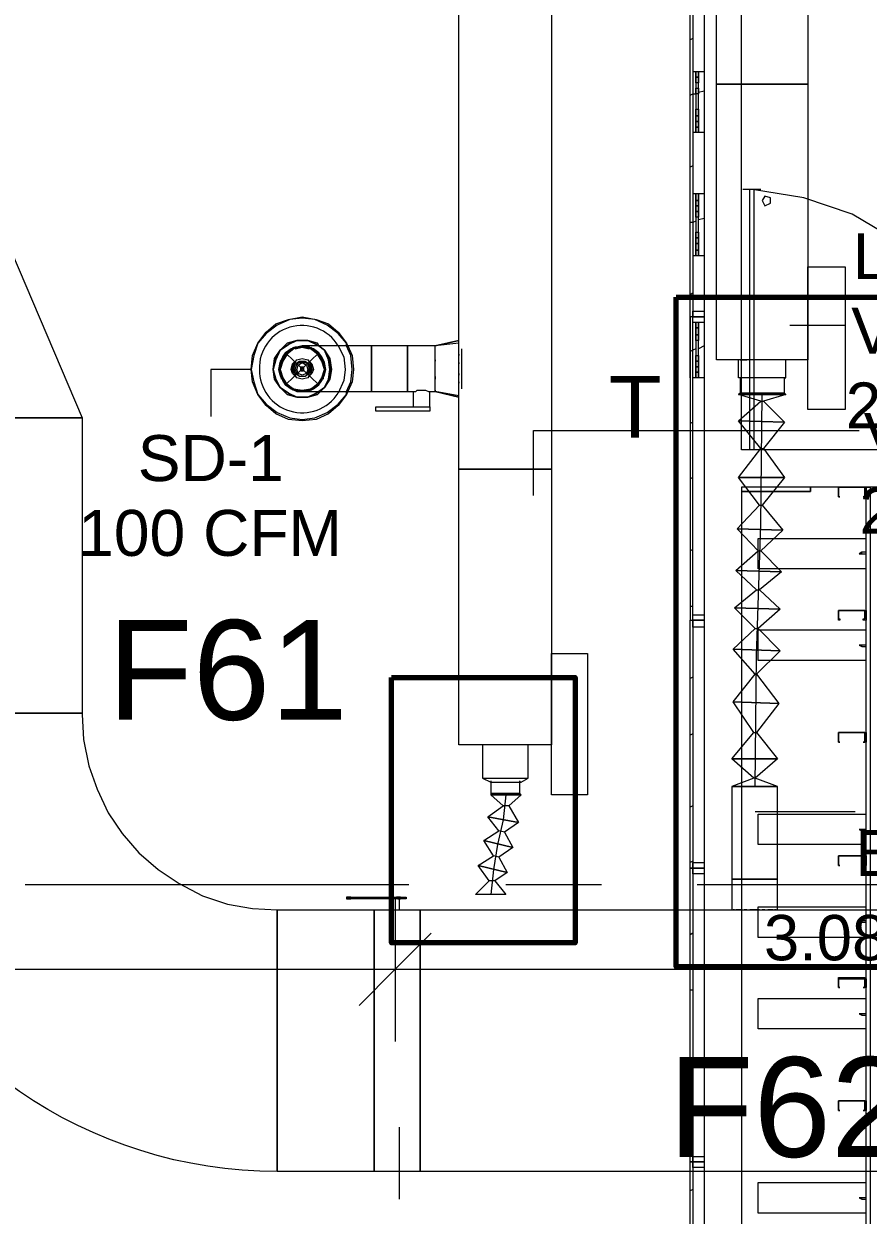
# Model space of a CAD drawing. Header units: metres. Extents: x -2 to 237, y -8 to 52.
# Drawn here: x 28.652 to 31.447, y 13.52 to 17.464 of the extents above; entities that cross this region are included whole.
import ezdxf

# ---------------------------------------------------------------- set-up
doc = ezdxf.new("R2010")
doc.units = ezdxf.units.M
doc.layers.add('HVAC - Ductos', color=5, linetype='Continuous', lineweight=0)
doc.layers.add('PDF2_Text', color=7, linetype='Continuous', lineweight=0)
doc.layers.add('PDF2_Geometry', color=7, linetype='Continuous', lineweight=0, true_color=0xaaaaaa)
doc.styles.add('PDF ArialUnicodeMS-Bold-Identity-H', font='arial.ttf')
doc.styles.add('PDF Helvetica', font='')
doc.styles.get('PDF Helvetica').set_extended_font_data('Helvetica')

msp = doc.modelspace()

# ---------------------------------------------------------------- linework, layer by layer
at = {"layer": 'HVAC - Ductos', "lineweight": 0}
for points in [[(31.2477, 19.9656), (31.2477, 17.2643), (30.945, 17.2643), (30.945, 19.9656)], [(30.945, 16.3517), (30.945, 17.2643), (31.2477, 17.2643), (31.2477, 16.3517)], [(31.3715, 16.1866), (31.2477, 16.1866), (31.2477, 16.6589), (31.3715, 16.6589)], [(29.4774, 16.3195), (29.4819, 16.3563), (29.5003, 16.3838), (29.5233, 16.4067), (29.5553, 16.4159), (29.5921, 16.4159), (29.6242, 16.4067), (29.6287, 16.3975), (29.6196, 16.4021), (29.5921, 16.4159), (29.5553, 16.4159), (29.5279, 16.4021), (29.5003, 16.3838), (29.4865, 16.3517), (29.4774, 16.3195), (29.4865, 16.2875), (29.5003, 16.26), (29.5279, 16.2416), (29.5553, 16.2278), (29.5921, 16.2278), (29.6196, 16.2416), (29.6287, 16.2462), (29.6196, 16.2416), (29.5921, 16.2278), (29.5553, 16.2278), (29.5279, 16.2416), (29.5003, 16.26), (29.4865, 16.2875), (29.4774, 16.3195), (29.4865, 16.3517), (29.5003, 16.3838), (29.5279, 16.4021), (29.5553, 16.4159), (29.5921, 16.4159), (29.6196, 16.4021), (29.6287, 16.3975), (29.6242, 16.4067), (29.5921, 16.4159), (29.5553, 16.4159), (29.5233, 16.4067), (29.5003, 16.3838), (29.4819, 16.3563), (29.4774, 16.3195), (29.4819, 16.2875), (29.5003, 16.26), (29.5233, 16.237), (29.5553, 16.2278), (29.5921, 16.2278), (29.6242, 16.237), (29.6287, 16.2416), (29.6242, 16.237), (29.5921, 16.2278), (29.5553, 16.2278), (29.5233, 16.237), (29.5003, 16.26), (29.4819, 16.2875)], [(29.6425, 16.3012), (29.6379, 16.2829), (29.6242, 16.2691), (29.6104, 16.2554), (29.5921, 16.2508), (29.5737, 16.2462), (29.5553, 16.2508), (29.537, 16.2554), (29.5233, 16.2691), (29.5095, 16.2829), (29.5003, 16.3012), (29.5003, 16.3195), (29.5003, 16.3425), (29.5095, 16.3563), (29.5233, 16.3746), (29.537, 16.3838), (29.5553, 16.3929), (29.5737, 16.3929), (29.5921, 16.3929), (29.6104, 16.3838), (29.6242, 16.3746), (29.6379, 16.3563), (29.6425, 16.3425), (29.6471, 16.3195)], [(29.6654, 16.3563), (29.6471, 16.3838), (29.6287, 16.3975), (29.6471, 16.3838)], [(29.6287, 16.3975), (29.6471, 16.3838)], [(29.6608, 16.2875), (29.6654, 16.3195), (29.6608, 16.3517), (29.6471, 16.3838), (29.6608, 16.3517), (29.6654, 16.3195), (29.6608, 16.2875), (29.6471, 16.26), (29.6287, 16.2462), (29.6471, 16.26)], [(29.9223, 16.2462), (29.9223, 16.2554), (29.9223, 16.2691), (29.9223, 16.2829), (29.9223, 16.3012), (29.9223, 16.3195), (29.9223, 16.3425), (29.9223, 16.3609), (29.9223, 16.3746), (29.9223, 16.3884), (29.9223, 16.3929), (29.9223, 16.3975), (29.803, 16.3975), (29.803, 16.3929), (29.803, 16.3884), (29.803, 16.3746), (29.803, 16.3609), (29.803, 16.3425), (29.803, 16.3195), (29.803, 16.3012), (29.803, 16.2829), (29.803, 16.2691), (29.803, 16.2554), (29.803, 16.2462)], [(29.6058, 16.3058), (29.5921, 16.2921), (29.5737, 16.2875), (29.5553, 16.2921), (29.5416, 16.3058), (29.537, 16.3195), (29.5416, 16.3379), (29.5553, 16.3517), (29.5737, 16.3563), (29.5921, 16.3517), (29.6058, 16.3379), (29.6104, 16.3195)], [(29.6012, 16.3058), (29.5921, 16.2921), (29.5737, 16.2875), (29.5553, 16.2921), (29.5462, 16.3058), (29.5416, 16.3195), (29.5462, 16.3379), (29.5553, 16.3517), (29.5737, 16.3563), (29.5921, 16.3517), (29.6012, 16.3379), (29.6058, 16.3195)], [(29.5967, 16.3058), (29.5829, 16.2966), (29.5645, 16.2966), (29.5507, 16.3058), (29.5462, 16.3195), (29.5507, 16.3379), (29.5645, 16.3471), (29.5829, 16.3471), (29.5967, 16.3379), (29.6012, 16.3195)], [(29.5921, 16.3058), (29.5829, 16.2966), (29.5645, 16.2966), (29.5553, 16.3058), (29.5507, 16.3195), (29.5553, 16.3379), (29.5645, 16.3425), (29.5829, 16.3425), (29.5921, 16.3379), (29.5967, 16.3195)], [(29.5875, 16.3058), (29.5737, 16.3012), (29.5599, 16.3058), (29.5553, 16.3195), (29.5599, 16.3333), (29.5737, 16.3425), (29.5875, 16.3333), (29.5921, 16.3195)], [(29.5691, 16.3241), (29.5691, 16.3195), (29.5691, 16.3287), (29.5783, 16.3287), (29.5783, 16.3195), (29.5783, 16.3241)], [(29.6654, 16.2875), (29.6471, 16.26), (29.6287, 16.2416), (29.6471, 16.26), (29.6654, 16.2875), (29.67, 16.3195), (29.6654, 16.3563), (29.67, 16.3195)], [(30.014, 16.3517), (30.014, 16.3471)], [(29.5783, 16.3149), (29.5783, 16.3195), (29.5783, 16.3149), (29.5691, 16.3149), (29.5691, 16.3195), (29.5691, 16.3149)], [(30.014, 16.2966), (30.014, 16.2921), (30.014, 16.2875), (30.014, 16.2921)], [(31.023, 16.2416), (31.0321, 16.2416), (31.0459, 16.2416), (31.0597, 16.2416), (31.078, 16.2416), (31.0963, 16.2416), (31.1147, 16.2416), (31.133, 16.2416), (31.1514, 16.2416), (31.1605, 16.2416), (31.1697, 16.2416), (31.1605, 16.2416), (31.1514, 16.2416), (31.133, 16.2416), (31.1147, 16.2416), (31.0963, 16.2416), (31.078, 16.2416), (31.0597, 16.2416), (31.0459, 16.2416), (31.0321, 16.2416)], [(29.8168, 16.182), (29.8168, 16.1958), (29.9956, 16.1958), (29.9956, 16.182)], [(30.092, 15.0767), (30.092, 15.9893), (30.3992, 15.9893), (30.3992, 15.0767)], [(30.5185, 14.9116), (30.3992, 14.9116), (30.3992, 15.3794), (30.5185, 15.3794)], [(27.3173, 15.1822), (28.8445, 15.1822)], [(30.1975, 14.9162), (30.202, 14.9162), (30.2112, 14.9162), (30.2204, 14.9162), (30.2341, 14.9162), (30.2479, 14.9162), (30.2571, 14.9162), (30.2708, 14.9162), (30.28, 14.9162), (30.2892, 14.9162), (30.2938, 14.9162), (30.2892, 14.9162), (30.28, 14.9162), (30.2708, 14.9162), (30.2571, 14.9162), (30.2479, 14.9162), (30.2341, 14.9162), (30.2204, 14.9162), (30.2112, 14.9162), (30.202, 14.9162)], [(30.9954, 14.9391), (31.0046, 14.9391), (31.0184, 14.9391), (31.0321, 14.9391), (31.0505, 14.9391), (31.0734, 14.9391), (31.0918, 14.9391), (31.1101, 14.9391), (31.1239, 14.9391), (31.1376, 14.9391), (31.1468, 14.9391), (31.1376, 14.9391), (31.1239, 14.9391), (31.1101, 14.9391), (31.0918, 14.9391), (31.0734, 14.9391), (31.0505, 14.9391), (31.0321, 14.9391), (31.0184, 14.9391), (31.0046, 14.9391)], [(29.8122, 13.6641), (29.4911, 13.6641), (29.4911, 14.5309), (29.8122, 14.5309)], [(29.9635, 13.6641), (29.8122, 13.6641), (29.8122, 14.5309), (29.9635, 14.5309)], [(34.9029, 13.6641), (29.9635, 13.6641), (29.9635, 14.5309), (34.9029, 14.5309)]]:
    msp.add_lwpolyline(points, close=True, dxfattribs=at)
for points in [[(30.092, 16.3884), (30.092, 18.2733), (30.3992, 18.2733), (30.3212, 18.4568), (30.358, 18.3696)], [(30.1332, 18.3696), (30.1699, 18.4568), (30.092, 18.2733), (30.3992, 18.2733), (30.3992, 15.9893), (30.092, 15.9893), (30.092, 16.2554)], [(29.725, 16.2462), (29.7204, 16.237), (29.693, 16.2004), (29.6608, 16.1728), (29.6196, 16.1544), (29.5737, 16.1498), (29.5279, 16.1544), (29.4865, 16.1728), (29.4545, 16.2004), (29.427, 16.237), (29.4086, 16.2783), (29.404, 16.3195), (29.4086, 16.3655), (29.427, 16.4067), (29.4545, 16.4434), (29.4865, 16.4709), (29.5279, 16.4847), (29.5737, 16.4938), (29.6196, 16.4847), (29.6608, 16.4709), (29.693, 16.4434), (29.7204, 16.4067), (29.725, 16.3975)], [(29.7204, 16.3975), (29.7204, 16.4067), (29.693, 16.4388), (29.6562, 16.4663), (29.615, 16.4847), (29.5737, 16.4892), (29.5324, 16.4847), (29.4911, 16.4663), (29.4545, 16.4388), (29.427, 16.4067), (29.4132, 16.3655), (29.404, 16.3195), (29.4132, 16.2783), (29.427, 16.237), (29.4545, 16.2049), (29.4911, 16.1774), (29.5324, 16.159), (29.5737, 16.1544), (29.615, 16.159), (29.6562, 16.1774), (29.693, 16.2049), (29.7204, 16.237), (29.7204, 16.2462)], [(31.1881, 16.4663), (31.3715, 16.4663)], [(30.092, 16.4159), (30.014, 16.3975), (30.092, 16.4159)], [(30.092, 16.4113), (30.092, 16.4159)], [(29.5737, 16.2462), (29.5783, 16.2462), (29.5967, 16.2462), (29.6287, 16.2462), (29.67, 16.2462), (29.7159, 16.2462), (29.7663, 16.2462), (29.803, 16.2462), (29.803, 16.2554), (29.803, 16.2691), (29.803, 16.2829), (29.803, 16.3012), (29.803, 16.3195), (29.803, 16.3425), (29.803, 16.3609), (29.803, 16.3746), (29.803, 16.3884), (29.803, 16.3929), (29.803, 16.3975), (29.748, 16.3975), (29.6976, 16.3975), (29.6516, 16.3975), (29.615, 16.3975), (29.5921, 16.3975), (29.5783, 16.3975), (29.5737, 16.3975), (29.5783, 16.3975), (29.5737, 16.3975), (29.5553, 16.3929), (29.537, 16.3884), (29.5187, 16.3746), (29.5095, 16.3609), (29.5003, 16.3425), (29.4957, 16.3195), (29.5003, 16.3012), (29.5095, 16.2829), (29.5187, 16.2691), (29.537, 16.2554), (29.5553, 16.2462), (29.5737, 16.2462), (29.5783, 16.2462), (29.5737, 16.2462), (29.5553, 16.2462), (29.537, 16.2554), (29.5187, 16.2691), (29.5095, 16.2829), (29.5003, 16.3012), (29.4957, 16.3195), (29.5003, 16.3425), (29.5095, 16.3609), (29.5187, 16.3746), (29.537, 16.3884), (29.5553, 16.3929), (29.5737, 16.3975)], [(29.6425, 16.3517), (29.6425, 16.3471), (29.6471, 16.3195), (29.6379, 16.3471), (29.6242, 16.3701), (29.6012, 16.3884), (29.5737, 16.3929), (29.5462, 16.3884), (29.5233, 16.3701), (29.5095, 16.3471), (29.5003, 16.3195), (29.5095, 16.2921), (29.5233, 16.2691), (29.5462, 16.2554), (29.5737, 16.2508), (29.6012, 16.2554), (29.6242, 16.2691), (29.6379, 16.2921), (29.6471, 16.3195), (29.6425, 16.2966), (29.6425, 16.2921), (29.6425, 16.2875)], [(29.5095, 16.3517), (29.5233, 16.3746), (29.5416, 16.3884)], [(29.5416, 16.3884), (29.5462, 16.3929)], [(29.5507, 16.3884), (29.5737, 16.3929), (29.5967, 16.3884)], [(29.5783, 16.2462), (29.5921, 16.2462), (29.6104, 16.2554), (29.6287, 16.2691), (29.6379, 16.2829), (29.6471, 16.3012), (29.6516, 16.3195), (29.6471, 16.3425), (29.6379, 16.3609), (29.6287, 16.3746), (29.6104, 16.3884), (29.5921, 16.3929), (29.5783, 16.3975)], [(29.6012, 16.3929), (29.6058, 16.3884), (29.6242, 16.3746), (29.6379, 16.3517)], [(29.693, 16.3975), (29.7113, 16.3609), (29.7159, 16.3195), (29.7113, 16.2829), (29.693, 16.2416)], [(29.7204, 16.2462), (29.7342, 16.2783), (29.7388, 16.3195), (29.7342, 16.3655), (29.7204, 16.3975)], [(29.725, 16.3975), (29.7388, 16.3655), (29.7434, 16.3195), (29.7388, 16.2783), (29.725, 16.2462)], [(30.092, 16.2508), (30.092, 16.2691), (30.092, 16.2875), (30.092, 16.3104), (30.092, 16.3333), (30.092, 16.3563), (30.092, 16.3746), (30.092, 16.3929), (30.092, 16.4067), (30.014, 16.3975), (29.9223, 16.3975), (29.9223, 16.3929), (29.9223, 16.3884), (29.9223, 16.3746), (29.9223, 16.3609), (29.9223, 16.3425), (29.9223, 16.3195), (29.9223, 16.3012), (29.9223, 16.2829), (29.9223, 16.2691), (29.9223, 16.2554), (29.9223, 16.2462), (29.9406, 16.2462), (29.9406, 16.1958)], [(29.9452, 16.1958), (29.9498, 16.1958), (29.9544, 16.1958), (29.9635, 16.1958), (29.9681, 16.1958), (29.9773, 16.1958), (29.9819, 16.1958), (29.9865, 16.1958), (29.9911, 16.1958), (29.9956, 16.1958), (29.9956, 16.2462), (30.014, 16.2462), (30.014, 16.2508), (30.014, 16.2462), (30.014, 16.2508), (30.014, 16.2554), (30.014, 16.2691), (30.014, 16.2829), (30.014, 16.3012), (30.014, 16.3195), (30.014, 16.3425), (30.014, 16.3609), (30.014, 16.3746), (30.014, 16.3884), (30.014, 16.3929), (30.014, 16.3975)], [(30.092, 16.3701), (30.092, 16.3655)], [(30.1011, 16.3884), (30.1011, 16.3746), (30.1011, 16.3563), (30.1011, 16.3333), (30.1011, 16.3104), (30.1011, 16.2875), (30.1011, 16.2691), (30.1011, 16.2554)], [(29.5003, 16.3471), (29.5049, 16.3517)], [(29.5049, 16.2966), (29.5003, 16.3195), (29.5049, 16.3471)], [(30.092, 16.3425), (30.092, 16.3379)], [(31.0184, 16.237), (31.0275, 16.237), (31.0413, 16.237), (31.0688, 16.237), (31.0963, 16.237), (31.1239, 16.237), (31.1514, 16.237), (31.1651, 16.237), (31.1743, 16.237), (31.1697, 16.2416), (31.1651, 16.2416), (31.1514, 16.2416), (31.1239, 16.2416), (31.0963, 16.2416), (31.0688, 16.2416), (31.0459, 16.2416), (31.0275, 16.2416), (31.023, 16.2416), (31.0275, 16.2416), (31.0459, 16.2416), (31.0688, 16.2416), (31.0963, 16.2416), (31.1239, 16.2416), (31.1514, 16.2416), (31.1651, 16.2416), (31.1697, 16.2416), (31.1697, 16.2921), (31.1743, 16.2921), (31.1697, 16.2921), (31.1605, 16.2921), (31.1514, 16.2921), (31.133, 16.2921), (31.1147, 16.2921), (31.0963, 16.2921), (31.078, 16.2921), (31.0597, 16.2921), (31.0413, 16.2921), (31.0321, 16.2921), (31.023, 16.2921), (31.0184, 16.2921), (31.0184, 16.3517)], [(31.023, 16.3517), (31.0275, 16.3517), (31.0367, 16.3517), (31.0459, 16.3517)], [(31.1743, 16.2921), (31.1743, 16.3517), (31.1697, 16.3517), (31.1605, 16.3517), (31.1514, 16.3517), (31.133, 16.3517), (31.1147, 16.3517), (31.0963, 16.3517), (31.078, 16.3517), (31.0642, 16.3517), (31.0505, 16.3517)], [(29.404, 16.3195), (29.271, 16.3195), (29.271, 16.1636)], [(29.5049, 16.2875), (29.5049, 16.2921), (29.5003, 16.2966)], [(29.5416, 16.2554), (29.5233, 16.2691), (29.5095, 16.2921)], [(30.092, 16.3058), (30.092, 16.3012)], [(31.023, 16.2921), (31.023, 16.2416), (31.0184, 16.237), (31.0275, 16.237), (31.0413, 16.237), (31.0688, 16.237), (31.0963, 16.237), (31.1239, 16.237), (31.1514, 16.237), (31.1651, 16.237), (31.1743, 16.237)], [(31.1605, 16.2921), (31.1514, 16.2921), (31.133, 16.2921), (31.1147, 16.2921), (31.0963, 16.2921), (31.078, 16.2921), (31.0597, 16.2921), (31.0459, 16.2921)], [(29.5462, 16.2508), (29.5416, 16.2508)], [(29.5967, 16.2508), (29.5737, 16.2462), (29.5507, 16.2508)], [(29.6058, 16.2508), (29.6012, 16.2508)], [(29.6379, 16.2875), (29.6242, 16.2691), (29.6058, 16.2554)], [(29.9406, 16.2462), (29.9452, 16.2462), (29.9498, 16.2462), (29.9544, 16.2508), (29.9635, 16.2508), (29.9727, 16.2508), (29.9819, 16.2508), (29.9911, 16.2462), (29.9956, 16.2462)], [(30.092, 16.2783), (30.092, 16.2737)], [(30.092, 16.2324), (30.014, 16.2462), (30.092, 16.2278), (30.092, 16.2324), (30.092, 16.237), (30.092, 16.2462)], [(30.092, 16.2278), (30.014, 16.2462)], [(31.0918, 16.2141), (31.0184, 16.237), (31.1743, 16.237), (31.1009, 16.2141), (31.1697, 16.1453), (31.0184, 16.1498), (31.0918, 16.2141), (31.1009, 16.2141)], [(31.0734, 14.9391), (31.078, 15.3702), (31.0918, 15.8059), (31.0963, 16.237)], [(31.0918, 16.0581), (31.0184, 16.1498), (31.1697, 16.1453), (31.1009, 16.0581), (31.1697, 15.9618), (31.0184, 15.9618), (31.0918, 16.0581), (31.1009, 16.0581)], [(30.3396, 15.9022), (30.3396, 16.1178), (31.4174, 16.1178)], [(31.0872, 15.8701), (31.0184, 15.9618), (31.1697, 15.9618), (31.0963, 15.8701), (31.1651, 15.7876), (31.0138, 15.7921), (31.0872, 15.8701), (31.0963, 15.8701)], [(31.0826, 15.7187), (31.0138, 15.7921), (31.1651, 15.7876), (31.0918, 15.7187), (31.1605, 15.65), (31.0092, 15.6546), (31.0826, 15.7187), (31.0918, 15.7187)], [(31.078, 15.5904), (31.0092, 15.6546), (31.1605, 15.65), (31.0872, 15.5904), (31.156, 15.5262), (31.0046, 15.5307), (31.078, 15.5904), (31.0872, 15.5904)], [(31.0734, 15.4619), (31.0046, 15.5307), (31.156, 15.5262), (31.0826, 15.4619), (31.156, 15.3885), (31, 15.3931), (31.0734, 15.4619), (31.0826, 15.4619)], [(31.0734, 15.3106), (31, 15.3931), (31.156, 15.3885), (31.078, 15.3106), (31.1514, 15.2142), (31, 15.2188), (31.0734, 15.3106), (31.078, 15.3106)], [(31.0688, 15.1179), (31, 15.2188), (31.1514, 15.2142), (31.078, 15.1179), (31.1468, 15.0308), (30.9954, 15.0308), (31.0688, 15.1179), (31.078, 15.1179)], [(30.2983, 14.9528), (30.3212, 14.9666), (30.3212, 15.0767), (30.3121, 15.0767), (30.2983, 15.0767), (30.2846, 15.0767), (30.2663, 15.0767), (30.2479, 15.0767), (30.2249, 15.0767), (30.2066, 15.0767), (30.1929, 15.0767), (30.1791, 15.0767), (30.1745, 15.0767), (30.1699, 15.0767), (30.1699, 14.9666), (30.1975, 14.9528), (30.2066, 14.9528), (30.2249, 14.9528), (30.2479, 14.9528), (30.2708, 14.9528), (30.2846, 14.9528), (30.2938, 14.9528), (30.2983, 14.9528), (30.2938, 14.9528)], [(31.0688, 14.9666), (30.9954, 15.0308), (31.1468, 15.0308), (31.0734, 14.9666), (31.0688, 14.9666), (30.9954, 14.9391), (30.9954, 14.6318), (31.0046, 14.6318), (31.0184, 14.6318), (31.0321, 14.6318), (31.0505, 14.6318), (31.0734, 14.6318), (31.0918, 14.6318), (31.1101, 14.6318), (31.1239, 14.6318), (31.1376, 14.6318), (31.1468, 14.6318), (31.1468, 14.9391), (30.9954, 14.9391), (31.1468, 14.9391), (31.0734, 14.9666)], [(30.1699, 14.9666), (30.1745, 14.9666), (30.1791, 14.9666), (30.1929, 14.9666), (30.2066, 14.9666), (30.2249, 14.9666), (30.2479, 14.9666), (30.2663, 14.9666), (30.2846, 14.9666), (30.2983, 14.9666), (30.3121, 14.9666), (30.3212, 14.9666)], [(30.1975, 14.9574), (30.1975, 14.9162), (30.1975, 14.9116), (30.2983, 14.9116), (30.2938, 14.9162), (30.2892, 14.9162), (30.2754, 14.9162), (30.2571, 14.9162), (30.2341, 14.9162), (30.2158, 14.9162), (30.202, 14.9162), (30.1975, 14.9162), (30.202, 14.9162), (30.2158, 14.9162), (30.2341, 14.9162), (30.2571, 14.9162), (30.2754, 14.9162), (30.2892, 14.9162), (30.2938, 14.9162), (30.2938, 14.9574)], [(30.2571, 14.8749), (30.2892, 14.8199), (30.1883, 14.8382), (30.2387, 14.8749), (30.1975, 14.9116), (30.202, 14.9116), (30.2158, 14.9116), (30.2341, 14.9116), (30.2571, 14.9116), (30.28, 14.9116), (30.2938, 14.9116), (30.2983, 14.9116), (30.2938, 14.9116), (30.28, 14.9116), (30.2571, 14.9116), (30.2341, 14.9116), (30.2158, 14.9116), (30.202, 14.9116), (30.1975, 14.9116), (30.2983, 14.9116), (30.2571, 14.8749), (30.2387, 14.8749)], [(30.2479, 14.9116), (30.2387, 14.8291), (30.2204, 14.7465), (30.2066, 14.6639), (30.1975, 14.5814)], [(30.2433, 14.7877), (30.2708, 14.7373), (30.1745, 14.7603), (30.2249, 14.7923), (30.1883, 14.8382), (30.2892, 14.8199), (30.2433, 14.7877), (30.2249, 14.7923)], [(31.0734, 14.8565), (31.4036, 14.8565)], [(30.2249, 14.7052), (30.2525, 14.6548), (30.1561, 14.6777), (30.2066, 14.7098), (30.1745, 14.7603), (30.2708, 14.7373), (30.2249, 14.7052), (30.2066, 14.7098)], [(30.2112, 14.6272), (30.2479, 14.5814), (30.147, 14.5814), (30.1929, 14.6272), (30.1561, 14.6777), (30.2525, 14.6548), (30.2112, 14.6272), (30.1929, 14.6272)], [(31.1468, 14.5309), (31.1468, 14.6318), (31.1376, 14.6318), (31.1239, 14.6318), (31.1101, 14.6318), (31.0918, 14.6318), (31.0734, 14.6318), (31.0505, 14.6318), (31.0321, 14.6318), (31.0184, 14.6318), (31.0046, 14.6318), (30.9954, 14.6318), (30.9954, 14.5309)], [(29.881, 14.5722), (29.881, 14.3337), (29.881, 14.0952)], [(31.0046, 14.5309), (31, 14.5309)], [(31.0275, 14.5309), (31.023, 14.5309), (31.0184, 14.5309), (31.0138, 14.5309), (31.0092, 14.5309)], [(31.0459, 14.5309), (31.0367, 14.5309)], [(31.0872, 14.5309), (31.0734, 14.5309), (31.0551, 14.5309)], [(31.1055, 14.5309), (31.0963, 14.5309)], [(31.133, 14.5309), (31.1239, 14.5309), (31.1193, 14.5309), (31.1147, 14.5309)], [(31.1422, 14.5309), (31.1376, 14.5309)], [(30.0002, 14.453), (29.881, 14.3337), (29.7617, 14.2145)], [(25.8909, 14.3337), (29.881, 14.3337), (33.1968, 14.3337)], [(29.8947, 13.8109), (29.8947, 13.5724)]]:
    msp.add_lwpolyline(points, dxfattribs=at)
for points in [[(28.6106, 16.7094), (28.8445, 16.159), (27.3173, 16.159), (28.8445, 16.159), (28.8445, 15.1822), (28.8445, 15.1776), (28.8491, 15.0951), (28.8674, 15.0079), (28.8949, 14.93), (28.9316, 14.852), (28.9775, 14.7831), (29.0325, 14.719), (29.0968, 14.6639), (29.1656, 14.618), (29.2435, 14.5768), (29.326, 14.5493), (29.4086, 14.5355), (29.4911, 14.5309), (29.4911, 13.6641, -0.310307), (28.0832, 14.6318, -0.307661)], [(29.693, 16.3975, 0.771372), (29.4316, 16.3195, 0.753088), (29.693, 16.2416)]]:
    msp.add_lwpolyline(points, format="xyb", dxfattribs=at)
at = {"layer": 'PDF2_Geometry', "lineweight": 0}
for points in [[(34.5819, 21.7543), (34.5819, 17.512), (34.5957, 17.512), (34.5957, 21.7543), (34.6874, 21.7543), (34.6874, 17.512), (34.5957, 17.512), (34.5957, 21.7543), (34.5819, 21.7543), (34.5819, 17.512), (34.5819, 16.0535), (31.0275, 16.0535), (31.0275, 17.512), (31.0275, 21.7543), (31.0275, 17.512), (30.9037, 17.512), (30.9037, 11.8342), (30.867, 11.8342), (30.867, 11.8158), (30.867, 11.7975), (30.9037, 11.7975), (30.867, 11.7975), (30.867, 11.3801), (30.867, 11.2059)], [(30.8578, 16.2921), (30.8578, 16.4938), (30.8578, 15.4894), (30.867, 15.4894), (30.867, 16.4938), (30.8578, 16.4938), (30.8578, 17.512), (30.8578, 18.4247), (30.867, 18.4247), (30.867, 17.512), (30.8578, 17.512), (30.8578, 18.4247), (30.867, 18.4247)], [(30.8578, 17.512), (30.867, 17.512), (30.867, 16.4938), (30.8578, 16.4938)], [(30.867, 17.4157), (30.8578, 17.4111)], [(30.8578, 17.1038), (30.8578, 17.3056)], [(30.867, 17.3056), (30.8762, 17.3056), (30.8762, 17.1038), (30.867, 17.1038)], [(30.9037, 17.1038), (30.8854, 17.1038), (30.8854, 17.3056), (30.9037, 17.3056)], [(30.8578, 17.2277), (30.867, 17.2322), (30.8762, 17.2322), (30.8762, 17.2505), (30.8854, 17.2505), (30.8854, 17.2689), (30.8762, 17.2689), (30.8762, 17.2505), (30.8854, 17.2505), (30.8854, 17.2322), (30.8762, 17.2322)], [(30.9037, 17.2414), (30.8854, 17.2368)], [(30.867, 16.9937), (30.8578, 16.9891)], [(30.8578, 16.6956), (30.8578, 16.902)], [(30.867, 16.902), (30.8762, 16.902), (30.8762, 16.6956), (30.867, 16.6956)], [(30.9037, 16.6956), (30.8854, 16.6956), (30.8854, 16.902), (30.9037, 16.902)], [(31.0918, 16.9158), (31.0321, 16.9158)], [(31.0551, 16.0535), (31.0551, 16.9158)], [(31.5687, 16.7232), (31.5412, 16.7461), (31.3945, 16.8332), (31.2339, 16.8883), (31.0642, 16.9158)], [(31.0688, 16.9158), (31.0688, 16.0535)], [(30.8762, 16.8103), (30.867, 16.8057), (30.8578, 16.8057)], [(30.9037, 16.8194), (30.8854, 16.8149)], [(30.867, 16.5718), (30.8578, 16.5672)], [(30.9037, 16.4755), (30.867, 16.4755), (30.867, 16.4938), (30.867, 16.5122), (30.9037, 16.5122)], [(30.9037, 16.4938), (30.867, 16.4938), (30.9037, 16.4938)], [(30.9037, 16.2921), (30.8854, 16.2921), (30.8854, 16.4755), (30.8854, 16.4572), (30.8762, 16.4572), (30.8762, 16.4755), (30.8762, 16.2921), (30.867, 16.2921)], [(30.8762, 16.3884), (30.867, 16.3838), (30.8578, 16.3792)], [(30.9037, 16.3975), (30.8854, 16.3884)], [(30.867, 16.1453), (30.8578, 16.1407)], [(30.867, 15.9618), (30.8578, 15.9573)], [(31.0275, 15.9298), (31.0275, 11.8342)], [(34.5819, 15.9298), (31.0275, 15.9298)], [(31.4403, 11.8342), (31.1514, 11.8342), (31.4403, 11.8342), (31.4403, 15.9298), (31.4541, 15.9298), (31.4541, 11.8342), (34.1554, 11.8342), (31.4541, 11.8342)], [(31.4403, 15.6592), (31.0826, 15.6592), (31.0826, 15.7601), (31.4403, 15.7601)], [(30.867, 15.7233), (30.8578, 15.7187)], [(31.4403, 15.7142), (31.4265, 15.7142), (31.4174, 15.7096), (31.4265, 15.7096), (31.4403, 15.7096)], [(31.4265, 15.7096), (31.4265, 15.7142)], [(30.867, 15.5353), (30.8578, 15.5353)], [(30.9037, 15.4665), (30.867, 15.4665), (30.867, 15.4894), (30.867, 15.5078), (30.9037, 15.5078)], [(30.9037, 15.4894), (30.867, 15.4894), (30.9037, 15.4894)], [(31.4403, 15.3565), (31.0826, 15.3565), (31.0826, 15.4573), (31.4403, 15.4573)], [(31.4403, 15.4069), (31.4265, 15.4069), (31.4174, 15.4069), (31.4265, 15.4023), (31.4403, 15.4023)], [(31.4265, 15.4023), (31.4265, 15.4069)], [(30.867, 15.3014), (30.8578, 15.2968)], [(30.867, 15.1134), (30.8578, 15.1088)], [(30.867, 14.8749), (30.8578, 14.8703)], [(31.4403, 14.7465), (31.0826, 14.7465), (31.0826, 14.8474), (31.4403, 14.8474)], [(31.4403, 14.7969), (31.4265, 14.7969), (31.4174, 14.7969), (31.4265, 14.7923), (31.4403, 14.7923)], [(31.4265, 14.7923), (31.4265, 14.7969)], [(30.867, 14.6914), (30.8578, 14.6869)], [(30.9037, 14.6502), (30.867, 14.6502), (30.867, 14.6685), (30.867, 14.6869), (30.9037, 14.6869)], [(30.9037, 14.6685), (30.867, 14.6685), (30.9037, 14.6685)], [(29.9268, 14.6134), (28.6564, 14.6134)], [(30.5643, 14.6134), (30.2479, 14.6134)], [(32.1512, 14.6134), (30.8808, 14.6134)], [(31.4403, 14.4392), (31.0826, 14.4392), (31.0826, 14.5401), (31.4403, 14.5401)], [(31.4403, 14.4942), (31.4265, 14.4942), (31.4174, 14.4897), (31.4265, 14.4897), (31.4403, 14.4897)], [(31.4265, 14.4897), (31.4265, 14.4942)], [(30.867, 14.453), (30.8578, 14.4484)], [(30.867, 14.2649), (30.8578, 14.2649)], [(31.4403, 14.1365), (31.0826, 14.1365), (31.0826, 14.2374), (31.4403, 14.2374)], [(31.4403, 14.1869), (31.4265, 14.1869), (31.4174, 14.1869), (31.4265, 14.1823), (31.4403, 14.1823)], [(31.4265, 14.1823), (31.4265, 14.1869)], [(30.867, 14.031), (30.8578, 14.0264)], [(30.867, 13.843), (30.8578, 13.8384)], [(30.9037, 13.6778), (30.867, 13.6778), (30.867, 13.6962), (30.867, 13.7146), (30.9037, 13.7146)], [(30.9037, 13.6962), (30.867, 13.6962), (30.9037, 13.6962)], [(31.4403, 13.5265), (31.0826, 13.5265), (31.0826, 13.6275), (31.4403, 13.6275)], [(30.867, 13.6045), (30.8578, 13.5999)], [(31.4403, 13.577), (31.4265, 13.577), (31.4174, 13.577), (31.4265, 13.5724), (31.4403, 13.5724)], [(31.4265, 13.5724), (31.4265, 13.577)]]:
    msp.add_lwpolyline(points, dxfattribs=at)
for points in [[(30.8854, 17.3056), (30.8854, 17.2873), (30.8762, 17.2873), (30.8762, 17.3056)], [(30.8854, 17.2689), (30.8762, 17.2689), (30.8762, 17.2873), (30.8854, 17.2873)], [(30.8762, 17.1588), (30.8762, 17.1818), (30.8854, 17.1818), (30.8854, 17.1588)], [(30.8762, 17.1405), (30.8762, 17.1588), (30.8854, 17.1588), (30.8854, 17.1405)], [(30.8762, 17.1222), (30.8762, 17.1405), (30.8854, 17.1405), (30.8854, 17.1222)], [(30.8762, 17.1038), (30.8762, 17.1222), (30.8854, 17.1222), (30.8854, 17.1038)], [(30.8854, 16.902), (30.8854, 16.8791), (30.8762, 16.8791), (30.8762, 16.902)], [(31.0963, 16.8791), (31.1055, 16.8608), (31.1239, 16.8699), (31.1239, 16.8883), (31.1055, 16.8929)], [(30.8854, 16.8608), (30.8762, 16.8608), (30.8762, 16.8791), (30.8854, 16.8791)], [(30.8854, 16.8424), (30.8762, 16.8424), (30.8762, 16.8608), (30.8854, 16.8608)], [(30.8854, 16.824), (30.8762, 16.824), (30.8762, 16.8424), (30.8854, 16.8424)], [(30.8762, 16.7553), (30.8762, 16.7736), (30.8854, 16.7736), (30.8854, 16.7553)], [(30.8762, 16.7369), (30.8762, 16.7553), (30.8854, 16.7553), (30.8854, 16.7369)], [(30.8762, 16.714), (30.8762, 16.7369), (30.8854, 16.7369), (30.8854, 16.714)], [(30.8762, 16.6956), (30.8762, 16.714), (30.8854, 16.714), (30.8854, 16.6956)], [(30.8854, 16.4342), (30.8762, 16.4342), (30.8762, 16.4572), (30.8854, 16.4572)], [(30.8854, 16.4159), (30.8762, 16.4159), (30.8762, 16.4342), (30.8854, 16.4342)], [(30.8762, 16.3471), (30.8762, 16.3655), (30.8854, 16.3655), (30.8854, 16.3471)], [(30.8762, 16.3287), (30.8762, 16.3471), (30.8854, 16.3471), (30.8854, 16.3287)], [(30.8762, 16.3104), (30.8762, 16.3287), (30.8854, 16.3287), (30.8854, 16.3104)], [(30.8762, 16.2921), (30.8762, 16.3104), (30.8854, 16.3104), (30.8854, 16.2921)], [(31.2568, 15.9298), (31.2568, 15.916), (31.0275, 15.916), (31.2568, 15.916)], [(31.3486, 15.9252), (31.3486, 15.9298), (31.4357, 15.9298), (31.4403, 15.9298), (31.4403, 15.9252), (31.4403, 15.8976), (31.4311, 15.8976), (31.4357, 15.8976), (31.4357, 15.9252), (31.4357, 15.9298), (31.3486, 15.9298), (31.3486, 15.9252), (31.3486, 15.8976)], [(31.3532, 15.8976), (31.3486, 15.8976)], [(31.3486, 15.5216), (31.4357, 15.5216), (31.4403, 15.5216), (31.4403, 15.4894), (31.4311, 15.4894), (31.4311, 15.494), (31.4357, 15.494), (31.4357, 15.5216), (31.3486, 15.5216), (31.3486, 15.494), (31.3532, 15.494), (31.3532, 15.4894), (31.3486, 15.4894)], [(30.8578, 15.4894), (30.867, 15.4894), (30.867, 14.6685), (30.8578, 14.6685)], [(31.3486, 15.1134), (31.3486, 15.1179), (31.4357, 15.1179), (31.4403, 15.1179), (31.4403, 15.1134), (31.4403, 15.0859), (31.4311, 15.0859), (31.4357, 15.0859), (31.4357, 15.1134), (31.4357, 15.1179), (31.3486, 15.1179), (31.3486, 15.1134), (31.3486, 15.0859)], [(31.3532, 15.0859), (31.3486, 15.0859)], [(31.3486, 14.7098), (31.4357, 14.7098), (31.4403, 14.7098), (31.4403, 14.6777), (31.4311, 14.6777), (31.4357, 14.6777), (31.4357, 14.7098), (31.3486, 14.7098), (31.3486, 14.6777)], [(31.3532, 14.6777), (31.3486, 14.6777)], [(30.8578, 14.6685), (30.867, 14.6685), (30.867, 13.6962), (30.8578, 13.6962)], [(31.3486, 14.3016), (31.3486, 14.3062), (31.4357, 14.3062), (31.4403, 14.3016), (31.4403, 14.2741), (31.4311, 14.2741), (31.4357, 14.2741), (31.4357, 14.3016), (31.3486, 14.3016), (31.3486, 14.2741)], [(31.3532, 14.2741), (31.3486, 14.2741)], [(31.3486, 13.8981), (31.4357, 13.8981), (31.4403, 13.8981), (31.4403, 13.8659), (31.4311, 13.8659), (31.4357, 13.8659), (31.4357, 13.8981), (31.3486, 13.8981), (31.3486, 13.8659)], [(31.3532, 13.8659), (31.3486, 13.8659)], [(30.8578, 13.6962), (30.867, 13.6962), (30.867, 12.6139), (30.8578, 12.6139)]]:
    msp.add_lwpolyline(points, close=True, dxfattribs=at)
at = {"layer": 'PDF2_Geometry', "color": 232, "lineweight": 70, "true_color": 0xe91e64}
for points in [[(30.8118, 16.5587), (31.5744, 16.5587), (31.5744, 14.3425), (30.8118, 14.3425)], [(29.8687, 15.2994), (30.4773, 15.2994), (30.4773, 14.4216), (29.8687, 14.4216)]]:
    msp.add_lwpolyline(points, close=True, dxfattribs=at)
at = {"layer": 'PDF2_Geometry', "color": 8, "lineweight": 0, "true_color": 0x808080}
msp.add_lwpolyline([(29.6333, 16.3655), (29.5967, 16.3929), (29.5507, 16.3929), (29.5141, 16.3655), (29.4957, 16.3195), (29.5141, 16.2783), (29.5507, 16.2508), (29.5967, 16.2508), (29.6333, 16.2783), (29.6516, 16.3195)], close=True, dxfattribs=at)
for points in [[(29.5187, 16.3746), (29.6287, 16.2691)], [(29.6287, 16.3746), (29.5187, 16.2691)]]:
    msp.add_lwpolyline(points, dxfattribs=at)
at = {"layer": 'PDF2_Geometry', "color": 1, "lineweight": 0}
for points in [[(29.7204, 14.5722), (29.7204, 14.5676)], [(29.7342, 14.5722), (29.7296, 14.5722), (29.725, 14.5722), (29.7204, 14.5722), (29.725, 14.5722), (29.7296, 14.5722), (29.7342, 14.5722), (29.8856, 14.5722), (29.8901, 14.5722), (29.8947, 14.5722), (29.8993, 14.5722), (29.8947, 14.5722), (29.8901, 14.5722), (29.8856, 14.5722), (29.9177, 14.5722), (29.9177, 14.5676), (29.8947, 14.5676), (29.8947, 14.5309)], [(29.8901, 14.5676), (29.8947, 14.5676), (29.8993, 14.5676), (29.8947, 14.5676), (29.8901, 14.5676), (29.8856, 14.5676), (29.7342, 14.5676), (29.7296, 14.5676), (29.725, 14.5676), (29.7204, 14.5676), (29.725, 14.5676), (29.7296, 14.5676), (29.7342, 14.5676)], [(29.881, 14.5676), (29.881, 14.5309)], [(29.8947, 14.5676), (29.8901, 14.5676), (29.8856, 14.5676), (29.8856, 14.5722)], [(29.8993, 14.5676), (29.8993, 14.5722)]]:
    msp.add_lwpolyline(points, dxfattribs=at)

# ---------------------------------------------------------------- texts
at = {"layer": 'PDF2_Text', "lineweight": 0, "attachment_point": 4, "style": 'PDF Helvetica'}
for s, insert, char_height in [('LEVEL 2', (31.3956, 16.6947), 0.15205), ('VAV-231', (31.391, 16.447), 0.15205), ('T', (30.5884, 16.1957), 0.2049), ('200 CFM', (31.3727, 16.1994), 0.15205), ('VAV-232', (31.4323, 16.0985), 0.15205), ('SD-1', (29.029, 16.0251), 0.15205), ('200 CFM', (31.4185, 15.8508), 0.15205), ('100 CFM', (28.8318, 15.7774), 0.15205), ('BOD3.80', (31.4048, 14.7179), 0.15205), ('3.08 m', (31.1021, 14.4375), 0.15017)]:
    msp.add_mtext(s, dxfattribs=dict(at, insert=insert, char_height=char_height))
at = {"layer": 'PDF2_Text', "color": 232, "lineweight": 70, "true_color": 0xe91e64, "char_height": 0.33022, "attachment_point": 4, "style": 'PDF ArialUnicodeMS-Bold-Identity-H'}
for s, insert in [('F61', (28.9293, 15.3226)), ('F62', (30.7857, 13.8755))]:
    msp.add_mtext(s, dxfattribs=dict(at, insert=insert))

doc.saveas('drawing.dxf')
